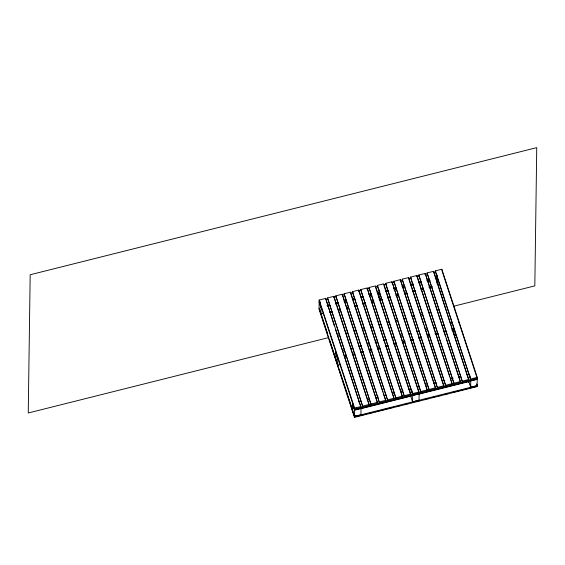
<?xml version="1.0" encoding="UTF-8"?>
<svg xmlns="http://www.w3.org/2000/svg" width="565" height="565" viewBox="0 0 565 565"><rect width="100%" height="100%" fill="white"/><g stroke="black" fill="none" stroke-linecap="round" stroke-linejoin="round"><path stroke-width="0.85" d="M343.336 353.351L361.028 407.4L325.652 298.398L319.197 300.015L319.07 309.26L354.46 417.366L477.107 386.587L477.234 377.349L441.844 269.244L435.389 270.861L435.375 271.758L470.772 379.864L435.389 270.861M321.047 306.696L320.941 313.963L323.364 313.356M325.652 298.398L334.353 325.906M327.495 297.932L362.871 406.941L327.495 297.932L333.95 296.314L369.326 405.317L351.635 351.268M333.936 297.211L333.95 296.314M335.794 295.855L371.177 404.858L335.794 295.855L342.249 294.231L377.632 403.233L360.209 350.018M335.843 359.481L335.949 352.214M337.806 357.899L337.708 365.167L340.13 364.559M342.249 294.231L356.939 340.038M344.092 293.772L379.475 402.774L344.092 293.772L350.547 292.147L385.93 401.15L383.48 393.671M352.398 291.688L387.774 400.691L352.398 291.688L358.853 290.064L394.229 399.074L379.525 354.163M352.609 410.691L352.708 403.424M354.46 417.366L354.587 408.121L319.197 300.015M354.785 416.843L359.856 415.656M358.839 290.961L358.853 290.064M360.696 289.605L396.072 398.608L360.696 289.605L367.151 287.988L402.527 396.99L385.104 343.767M367.151 287.988L384.836 342.934M368.994 287.521L404.37 396.524L368.994 287.521L375.45 285.904L410.826 394.907L375.435 286.801M377.293 285.438L412.669 394.441L377.293 285.438L383.748 283.821L419.124 392.823L401.433 338.767M379.066 297.812L379.129 293.101M385.591 283.355L420.974 392.357L385.591 283.355L392.046 281.737L427.43 390.74M392.046 281.737L401.023 310.079M393.89 281.271L429.273 390.274L393.89 281.271L400.345 279.654L435.728 388.656L418.305 335.433M400.345 279.654L418.029 334.607M402.195 279.188L437.571 388.197L402.195 279.188L408.65 277.57L444.026 386.573L426.328 332.524M408.636 278.467L408.65 277.57M410.494 277.111L445.87 386.114L410.494 277.111L416.949 275.487L452.325 384.49M411.405 389.13L412.203 391.573M412.57 401.8L412.655 395.521L419.11 393.897L419.025 400.182L412.57 401.8L410.706 396.107M416.935 276.384L416.949 275.487M418.792 275.028L454.168 384.031L418.792 275.028L425.247 273.404L460.623 382.406L446.195 338.336M425.247 273.404L442.932 328.357M427.091 272.944L462.467 381.947L427.091 272.944L433.546 271.32L468.922 380.323L451.23 326.273M433.546 271.32L450.955 325.44M437.148 284.018L437.225 278.524L436.526 276.391M437.571 276.928L436.766 274.576M441.837 270.141L441.844 269.244M453.921 334.445L453.992 329.734M458.582 322.332L458.596 321.436M476.655 384.179L477.121 385.598L470.666 387.223L470.751 380.937L477.206 379.32M476.514 386.389L452 392.541M325.998 299.295L327.7 298.864M333.661 297.374L336.217 296.731M342.178 295.234L344.735 294.591M350.696 293.094L353.252 292.458M358.365 291.173L360.915 290.53M366.883 289.033L369.432 288.397M375.4 286.9L377.95 286.257M383.918 284.76L386.467 284.117M391.58 282.839L394.137 282.196M400.098 280.699L402.654 280.056M408.615 278.566L411.172 277.923M416.278 276.638L418.834 275.995M424.795 274.505L427.352 273.863M433.313 272.365L435.869 271.723M327.008 305.199L329.565 304.556M335.525 303.059L338.082 302.423M344.043 300.926L346.599 300.283M352.56 298.786L354.262 298.362M361.077 296.646L362.779 296.222M368.74 294.725L371.297 294.082M377.258 292.585L379.814 291.95M385.775 290.452L387.484 290.022M393.445 288.524L396.001 287.889M401.962 286.391L404.512 285.749M410.48 284.252L413.029 283.609M418.997 282.119L421.547 281.476M426.66 280.191L429.216 279.548M435.177 278.058L437.734 277.415M327.848 305.884L329.55 305.453M335.511 303.956L338.068 303.32M344.029 301.823L346.585 301.18M352.546 299.683L355.103 299.04M361.063 297.543L362.765 297.119M369.581 295.41L371.283 294.979M378.098 293.27L379.8 292.847M385.768 291.349L388.317 290.707M394.285 289.209L395.987 288.786M402.803 287.077L404.505 286.646M411.32 284.937L413.022 284.506M418.983 283.016L421.539 282.373M427.5 280.876L430.057 280.233M436.018 278.736L437.72 278.312M327.594 306.223L330.151 305.58M336.111 304.09L337.821 303.659M344.629 301.95L346.338 301.519M353.146 299.81L354.855 299.386M361.664 297.677L363.373 297.247M369.333 295.749L371.89 295.114M386.368 291.476L388.07 291.053M394.031 289.555L396.588 288.913M402.548 287.416L405.105 286.773M411.066 285.276L413.622 284.64M419.583 283.143L421.285 282.712M427.253 281.215L429.803 280.579M379.369 298.949L380.754 298.603M438.158 284.195L439.542 283.849M379.044 299.386L381.46 298.779M437.946 284.605L439.556 284.195M329.932 311.795L331.62 311.372M338.371 309.677L340.059 309.253M346.811 307.558L348.499 307.134M354.41 305.651L356.946 305.015M362.85 303.532L365.386 302.897M371.297 301.413L373.825 300.778M379.736 299.302L381.424 298.878M388.176 297.183L389.864 296.759M395.775 295.276L398.304 294.64M404.215 293.157L406.751 292.522M412.655 291.039L415.19 290.403M421.102 288.92L422.79 288.496M428.694 287.013L431.229 286.377M371.904 301.809L373.606 301.378M379.567 299.881L382.124 299.245M396.595 295.615L398.297 295.184M430.643 287.069L432.345 286.639M329.918 312.692L332.453 312.057M338.357 310.573L340.144 310.129M346.804 308.455L348.654 307.996M354.396 306.548L357.158 305.856M362.843 304.429L365.668 303.723M371.283 302.317L373.811 301.682M379.722 300.199L382.258 299.563M387.788 298.172L390.337 297.529M396.291 296.039L398.841 295.396M404.801 293.906L407.351 293.263M413.305 291.766L415.176 291.3M420.96 289.845L423.616 289.181M429.471 287.712L432.063 287.062M328.597 337.616L28.25 412.987L30.178 274.752L536.75 147.635L534.822 285.869L453.526 306.265M338.011 335.257L339.72 334.826M345.709 333.322L347.426 332.891M354.269 331.175L355.978 330.744M362.829 329.028L364.538 328.597M370.527 327.093L372.236 326.662M379.087 324.946L380.796 324.515M387.639 322.799L389.356 322.368M396.199 320.652L397.908 320.221M403.897 318.724L405.614 318.293M412.457 316.57L414.166 316.146M421.01 314.423L422.726 313.999M428.715 312.494L430.424 312.064M437.268 310.347L438.984 309.917M342.757 350.505L344.466 350.074M350.427 348.577L352.984 347.941M358.945 346.444L361.501 345.801M367.462 344.304L369.164 343.88M375.125 342.383L377.681 341.74M383.642 340.243L386.199 339.6M392.159 338.103L393.861 337.679M400.677 335.97L402.379 335.539M409.194 333.83L410.896 333.406M416.864 331.909L419.414 331.267M425.381 329.769L427.084 329.346M433.899 327.636L435.601 327.206M442.416 325.497L444.118 325.066M450.934 323.357L452.636 322.933M344.622 356.19L346.324 355.766M352.292 354.269L354.841 353.626M360.809 352.129L363.359 351.494M369.326 349.996L371.876 349.354M377.844 347.856L379.546 347.433M385.507 345.935L388.063 345.293M394.024 343.795L396.581 343.153M402.541 341.656L405.098 341.02M410.204 339.735L412.761 339.092M418.722 337.595L421.278 336.959M427.239 335.462L429.796 334.819M434.909 333.534L437.465 332.898M443.426 331.401L445.983 330.758M451.943 329.261L454.5 328.618M344.608 357.087L346.317 356.663M353.125 354.954L354.834 354.523M361.642 352.814L363.352 352.391M369.312 350.893L371.869 350.251M377.83 348.753L380.386 348.111M386.347 346.62L388.049 346.19M394.01 344.692L396.566 344.05M402.527 342.56L405.084 341.917M411.045 340.42L413.601 339.777M418.714 338.499L421.264 337.856M427.232 336.359L429.781 335.716M435.749 334.219L438.299 333.576M444.267 332.086L446.816 331.443M451.929 330.158L454.486 329.515M454.712 335.808L456.322 335.405M358.676 401.927L361.226 401.284M367.193 399.787L369.743 399.144M375.711 397.647L378.26 397.011M384.228 395.514L385.93 395.083M392.746 393.374L394.448 392.95M401.263 391.241L402.965 390.811M408.926 389.313L410.628 388.889M417.443 387.18L419.145 386.75M425.961 385.04L427.663 384.61M433.623 383.119L436.18 382.477M442.141 380.98L444.697 380.337M450.658 378.84L453.215 378.204M458.328 376.919L460.878 376.276M466.845 374.779L469.395 374.143M354.587 408.121L361.042 406.503M362.885 406.044L369.341 404.42M371.184 403.961L377.639 402.337M379.489 401.877L385.944 400.253M387.788 399.794L394.243 398.17M396.086 397.711L402.541 396.093M404.385 395.627L410.84 394.01M412.683 393.544L419.138 391.926M420.982 391.46L427.437 389.843M429.287 389.377L435.742 387.76M437.585 387.293L444.041 385.676M445.884 385.217L452.339 383.593M454.182 383.134L460.637 381.509M462.481 381.05L468.936 379.426M470.779 378.967L477.234 377.349M354.905 408.502L356.289 408.149M354.905 408.587L356.282 408.241M413.693 393.833L415.07 393.487M477.227 378.246L354.573 409.109L319.183 300.912M357.652 408.883L360.421 408.184M477.213 379.228L354.559 410.006L352.701 404.321M360.753 408.735L411.398 396.023M418.997 394.116L468.802 381.622M354.799 415.946L356.183 415.508M354.474 416.377L360.929 414.759L361.014 408.481L354.559 410.098L352.694 404.406M361.551 415.233L366.621 413.961M368.309 413.538L373.38 412.266M375.075 411.843L380.146 410.571M381.834 410.148L386.905 408.869M388.6 408.446L393.671 407.174M397.894 406.115L400.43 405.479M404.66 404.42L407.195 403.777M411.419 402.718L413.961 402.082M418.185 401.023L420.72 400.387M424.951 399.328L427.486 398.692M431.709 397.626L434.245 396.99M438.475 395.931L441.011 395.295M445.234 394.236L447.77 393.6M442.063 270.939L477.22 378.331M476.577 384.031L477.121 385.69L354.474 416.469L319.084 308.271M476.556 384.913L477.107 386.587M469.501 374.553L470.299 376.989M469.127 375.958L469.593 377.385M470.193 384.257L470.991 386.785M468.802 381.53L470.666 387.223M468.244 380.852L468.788 382.519M443.2 329.19L445.651 336.669M417.21 277.217L434.633 330.44M434.902 331.274L449.606 376.177M450.15 377.837L452.057 383.663M408.905 279.301L423.609 324.204M424.153 325.871L426.059 331.69M401.567 311.739L409.731 336.684M410.006 337.517L427.154 389.907M384.009 285.551L401.157 337.941M378.677 289.068L379.468 291.596M411.03 390.542L411.723 392.675M359.107 291.794L376.262 344.184M376.53 345.017L378.981 352.504M350.54 293.044L367.963 346.267M368.232 347.101L382.936 392.004M357.483 341.698L359.933 349.184M334.212 298.045L351.359 350.434M335.44 329.233L343.061 352.518M319.776 301.209L320.574 303.737M319.169 301.901L321.033 307.593M335.935 353.111L337.799 358.796M319.169 301.993L321.033 307.678M335.935 353.203L337.792 358.888M319.938 310.475L327.347 333.11M329.536 339.812L336.952 362.448M337.227 363.196L338.047 365.802M339.148 369.065L348.202 396.814M348.746 398.403L354.509 416.094"/></g></svg>
